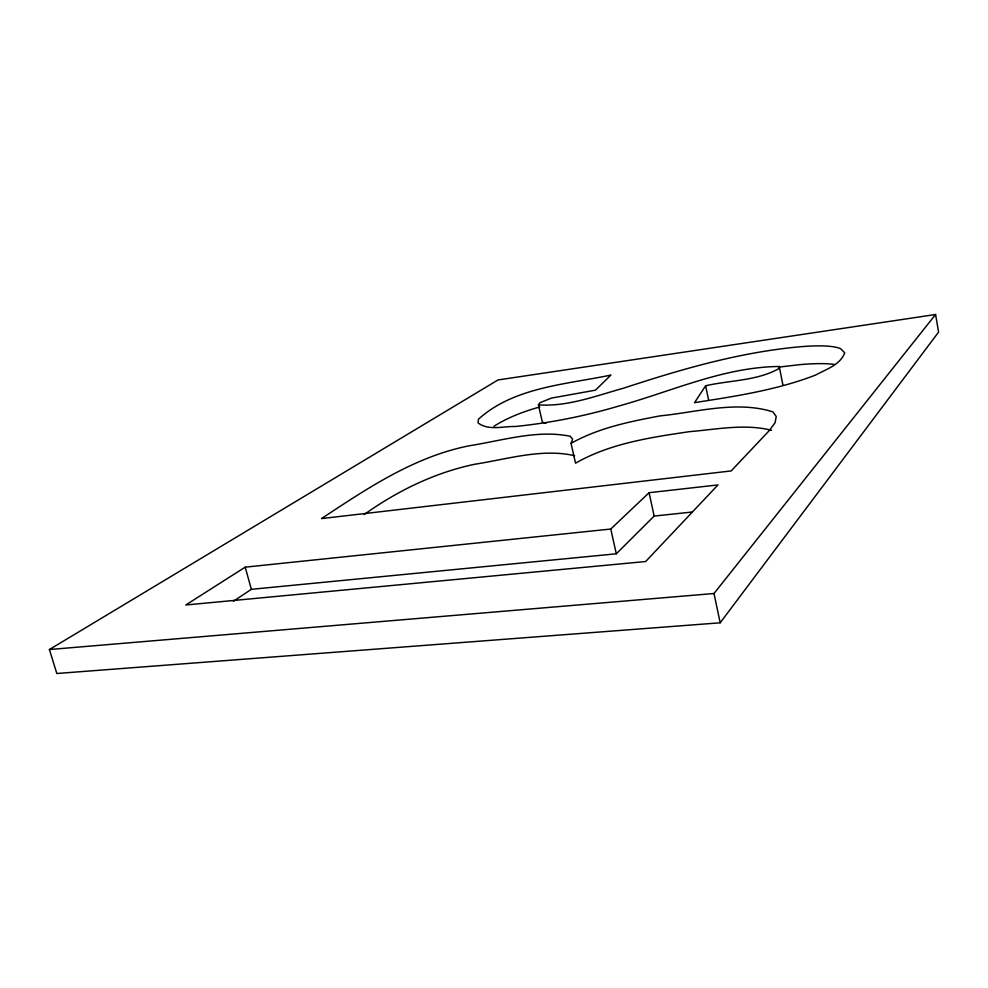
<?xml version="1.0" encoding="UTF-8"?>
<svg xmlns="http://www.w3.org/2000/svg" width="988" height="988" viewBox="0 0 988 988"><rect width="100%" height="100%" fill="white"/><g stroke="black" fill="none" stroke-linecap="round" stroke-linejoin="round"><path stroke-width="1.48" d="M779.273 366.486L778.729 368.722C756.61 380.96 729.749 380.244 705.642 385.752L694.539 402.659C735.368 396.25 776.716 390.112 815.458 375.119C825.968 369.327 840.121 365.091 844.74 352.852L840.714 348.764A88.685 16.586 -11.5 0 0 796.736 347.072C737.443 352.889 680.016 369.598 623.638 388.161C595.999 395.818 567.445 406.957 538.398 404.845L539.967 402.696L551.502 398.078L595.468 390.161L610.93 375.057C566.075 384.493 513.908 387.074 478.414 419.233L478.031 422.864C488.344 430.892 503.151 426.211 515.156 426.507C550.044 422.975 584.575 416.158 618.204 406.204C671.321 391.581 723.426 367.017 779.273 366.486L782.867 384.851M571.052 443.365L572.632 439.203L570.249 436.264C537.139 429.496 502.867 440.463 470.127 445.613C414.898 456.283 367.622 488.171 321.52 518.577L731.182 470.93L769.207 430.669L775.086 422.741L776.235 416.516L772.851 411.835C736.393 400.436 696.985 412.218 659.996 415.899C629.517 421.641 598.345 427.965 571.052 443.365L575.547 463.174C610.275 443.303 650.746 437.4 689.748 431.62C716.72 429.41 744.915 423.494 771.579 430.311M720.178 622.798L938.6 332.079L935.574 314.505L497.989 379.96L49.4 649.536L56.822 673.495L720.178 622.798L714.003 593.504L935.574 314.505M233.464 601.21L251.372 589.33L616.302 553.799L654.155 516.069L692.353 512.006M610.757 529.037L649.079 492.703L717.967 484.923L645.646 561.53L185.781 604.989L245.209 567.161L610.757 529.037L616.302 553.799M364.177 514.538C397.386 490.888 434.572 472.696 474.623 464.274C507.289 459.222 541.733 448.157 574.658 455.69M494.012 426.211C508.104 417.319 523.825 411.416 539.819 406.97M779.211 367.054L800.107 364.621A88.463 17.512 -11.4 0 1 834.205 364.399M49.4 649.536L714.003 593.504M546.117 423.136L542.387 422.197L538.398 404.845M245.209 567.161L251.372 589.33M649.079 492.703L654.155 516.069M705.642 385.752L708.569 399.942"/></g></svg>
